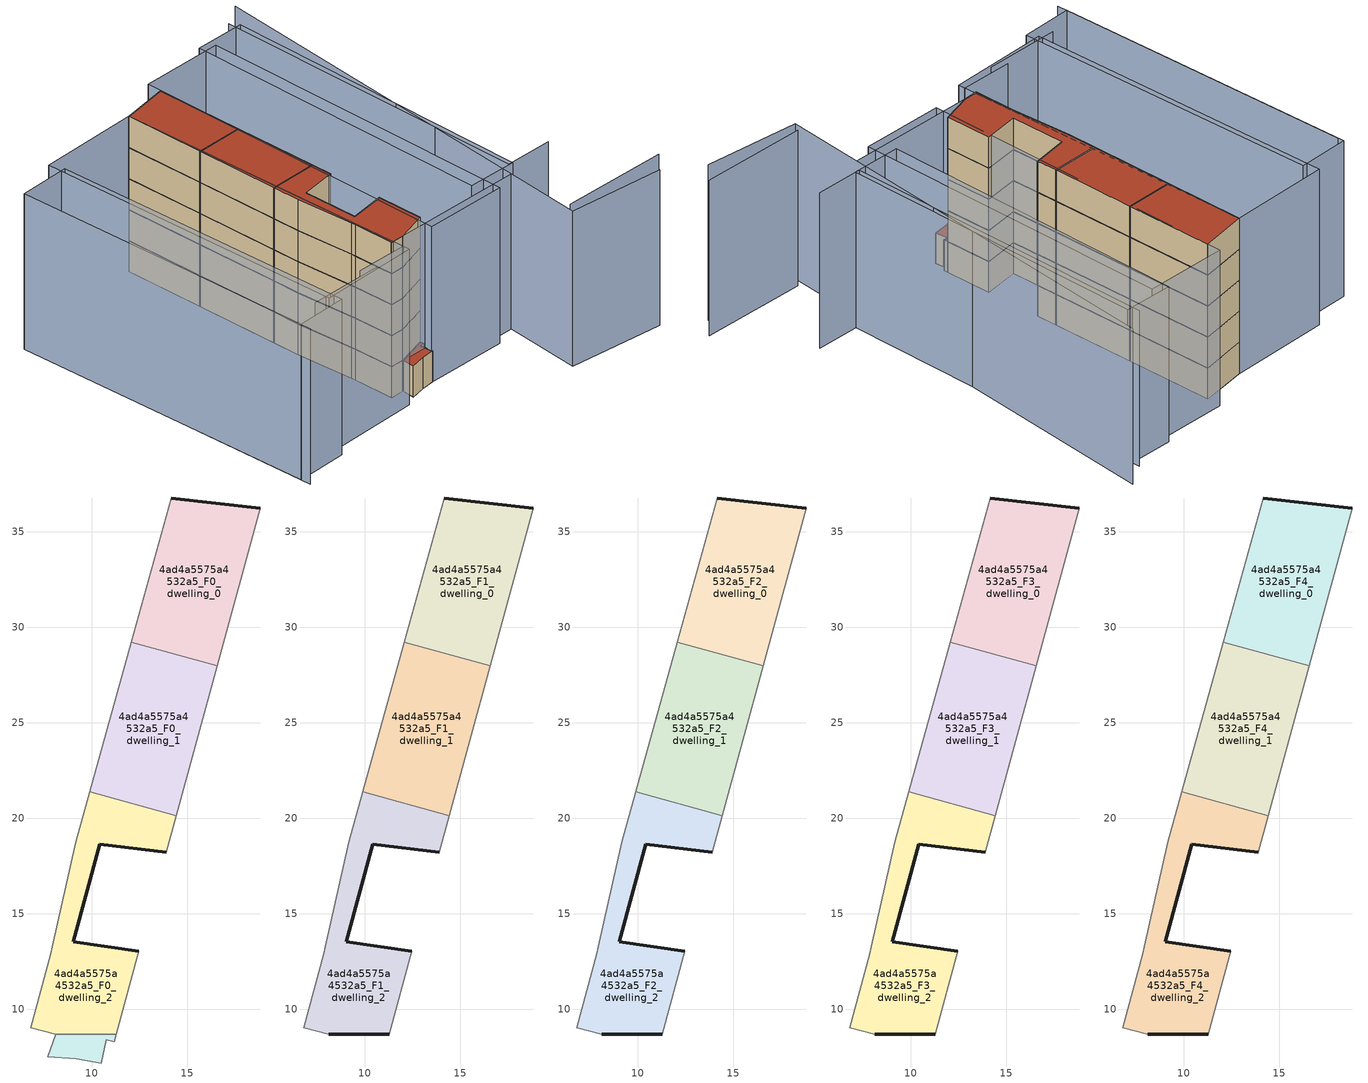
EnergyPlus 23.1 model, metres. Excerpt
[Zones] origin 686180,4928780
4ad4a5575a4532a5_F0_dwelling_0
 floor ground (EU_floor_Construction): 16.56,28 18.82,36.24 14.17,36.77 12.07,29.22 z0
 wall outside (EU_wall_Construction): 14.17,36.77 18.82,36.24 z0:3
 wall adiabatic (EU_wall_Construction): 12.07,29.22 14.17,36.77 / 18.82,36.24 16.56,28 z0:3
 wall to 4ad4a5575a4532a5_F0_dwelling_1 (EU_wall_Construction): 16.56,28 12.07,29.22 z0:3
4ad4a5575a4532a5_F0_dwelling_1
 floor ground (EU_floor_Construction): 14.42,20.14 16.56,28 12.07,29.22 9.89,21.38 z0
 wall adiabatic (EU_wall_Construction): 9.89,21.38 12.07,29.22 / 16.56,28 14.42,20.14 z0:3
 wall to 4ad4a5575a4532a5_F0_dwelling_2 (EU_wall_Construction): 14.42,20.14 9.89,21.38 z0:3
4ad4a5575a4532a5_F0_dwelling_2
 floor ground (EU_floor_Construction): 11.28,8.69 12.47,13.04 9.02,13.55 10.41,18.64 13.89,18.21 14.42,20.14 9.89,21.38 9.16,18.74 7.93,13.27 7.85,12.91 6.81,9.04 8.11,8.69 z0
 wall outside (EU_wall_Construction): 13.89,18.21 10.41,18.64 9.02,13.55 12.47,13.04 z0:3
 wall adiabatic (EU_wall_Construction): 12.47,13.04 11.28,8.69 / 8.11,8.69 6.81,9.04 7.85,12.91 7.93,13.27 9.16,18.74 9.89,21.38 / 14.42,20.14 13.89,18.21 z0:3
 wall to 4ad4a5575a4532a5_F0_dwelling_3 (EU_wall_Construction): 11.28,8.69 8.11,8.69 z0:3
4ad4a5575a4532a5_F0_dwelling_3
 floor ground (EU_floor_Construction): 10.5,7.19 10.75,8.41 11.17,8.29 11.28,8.69 8.11,8.69 7.7,7.53 9.18,7.4 z0
 wall adiabatic (EU_wall_Construction): 11.28,8.69 11.17,8.29 10.75,8.41 10.5,7.19 9.18,7.4 7.7,7.53 8.11,8.69 z0:3
 roof outside (EU_roof_Construction): 11.28,8.69 11.17,8.29 10.75,8.41 10.5,7.19 9.18,7.4 7.7,7.53 8.11,8.69 z3
4ad4a5575a4532a5_F1_dwelling_0
 floor to 4ad4a5575a4532a5_F0_dwelling_0 (EU_floor_Construction): 16.56,28 18.82,36.24 14.17,36.77 12.07,29.22 z3
 wall outside (EU_wall_Construction): 14.17,36.77 18.82,36.24 z3:6
 wall adiabatic (EU_wall_Construction): 12.07,29.22 14.17,36.77 / 18.82,36.24 16.56,28 z3:6
 wall to 4ad4a5575a4532a5_F1_dwelling_1 (EU_wall_Construction): 16.56,28 12.07,29.22 z3:6
4ad4a5575a4532a5_F1_dwelling_1
 floor to 4ad4a5575a4532a5_F0_dwelling_1 (EU_floor_Construction): 14.42,20.14 16.56,28 12.07,29.22 9.89,21.38 z3
 wall adiabatic (EU_wall_Construction): 9.89,21.38 12.07,29.22 / 16.56,28 14.42,20.14 z3:6
 wall to 4ad4a5575a4532a5_F1_dwelling_2 (EU_wall_Construction): 14.42,20.14 9.89,21.38 z3:6
4ad4a5575a4532a5_F1_dwelling_2
 floor to 4ad4a5575a4532a5_F0_dwelling_2 (EU_floor_Construction): 11.28,8.69 12.47,13.04 9.02,13.55 10.4,18.64 13.89,18.21 14.42,20.14 9.89,21.38 9.16,18.74 7.93,13.27 7.85,12.91 6.81,9.04 8.11,8.69 z3
 wall outside (EU_wall_Construction): 11.28,8.69 8.11,8.69 / 13.89,18.21 10.41,18.64 9.02,13.55 12.47,13.04 z3:6
 wall adiabatic (EU_wall_Construction): 12.47,13.04 11.28,8.69 / 8.11,8.69 6.81,9.04 7.85,12.91 7.93,13.27 9.16,18.74 9.89,21.38 / 14.42,20.14 13.89,18.21 z3:6
4ad4a5575a4532a5_F2_dwelling_0
 floor to 4ad4a5575a4532a5_F1_dwelling_0 (EU_floor_Construction): 16.56,28 18.82,36.24 14.17,36.77 12.07,29.22 z6
 wall outside (EU_wall_Construction): 14.17,36.77 18.82,36.24 z6:9
 wall adiabatic (EU_wall_Construction): 12.07,29.22 14.17,36.77 / 18.82,36.24 16.56,28 z6:9
 wall to 4ad4a5575a4532a5_F2_dwelling_1 (EU_wall_Construction): 16.56,28 12.07,29.22 z6:9
4ad4a5575a4532a5_F2_dwelling_1
 floor to 4ad4a5575a4532a5_F1_dwelling_1 (EU_floor_Construction): 14.42,20.14 16.56,28 12.07,29.22 9.89,21.38 z6
 wall adiabatic (EU_wall_Construction): 9.89,21.38 12.07,29.22 / 16.56,28 14.42,20.14 z6:9
 wall to 4ad4a5575a4532a5_F2_dwelling_2 (EU_wall_Construction): 14.42,20.14 9.89,21.38 z6:9
4ad4a5575a4532a5_F2_dwelling_2
 floor to 4ad4a5575a4532a5_F1_dwelling_2 (EU_floor_Construction): 11.28,8.69 12.47,13.04 9.02,13.55 10.4,18.64 13.89,18.21 14.42,20.14 9.89,21.38 9.16,18.74 7.93,13.27 7.85,12.91 6.81,9.04 8.11,8.69 z6
 wall outside (EU_wall_Construction): 11.28,8.69 8.11,8.69 / 13.89,18.21 10.41,18.64 9.02,13.55 12.47,13.04 z6:9
 wall adiabatic (EU_wall_Construction): 12.47,13.04 11.28,8.69 / 8.11,8.69 6.81,9.04 7.85,12.91 7.93,13.27 9.16,18.74 9.89,21.38 / 14.42,20.14 13.89,18.21 z6:9
4ad4a5575a4532a5_F3_dwelling_0
 floor to 4ad4a5575a4532a5_F2_dwelling_0 (EU_floor_Construction): 16.56,28 18.82,36.24 14.17,36.77 12.07,29.22 z9
 wall outside (EU_wall_Construction): 14.17,36.77 18.82,36.24 z9:12
 wall adiabatic (EU_wall_Construction): 12.07,29.22 14.17,36.77 / 18.82,36.24 16.56,28 z9:12
 wall to 4ad4a5575a4532a5_F3_dwelling_1 (EU_wall_Construction): 16.56,28 12.07,29.22 z9:12
4ad4a5575a4532a5_F3_dwelling_1
 floor to 4ad4a5575a4532a5_F2_dwelling_1 (EU_floor_Construction): 14.42,20.14 16.56,28 12.07,29.22 9.89,21.38 z9
 wall adiabatic (EU_wall_Construction): 9.89,21.38 12.07,29.22 / 16.56,28 14.42,20.14 z9:12
 wall to 4ad4a5575a4532a5_F3_dwelling_2 (EU_wall_Construction): 14.42,20.14 9.89,21.38 z9:12
4ad4a5575a4532a5_F3_dwelling_2
 floor to 4ad4a5575a4532a5_F2_dwelling_2 (EU_floor_Construction): 11.28,8.69 12.47,13.04 9.02,13.55 10.4,18.64 13.89,18.21 14.42,20.14 9.89,21.38 9.16,18.74 7.93,13.27 7.85,12.91 6.81,9.04 8.11,8.69 z9
 wall outside (EU_wall_Construction): 11.28,8.69 8.11,8.69 / 13.89,18.21 10.41,18.64 9.02,13.55 12.47,13.04 z9:12
 wall adiabatic (EU_wall_Construction): 12.47,13.04 11.28,8.69 / 8.11,8.69 6.81,9.04 7.85,12.91 7.93,13.27 9.16,18.74 9.89,21.38 / 14.42,20.14 13.89,18.21 z9:12
4ad4a5575a4532a5_F4_dwelling_0
 floor to 4ad4a5575a4532a5_F3_dwelling_0 (EU_floor_Construction): 16.56,28 18.82,36.24 14.17,36.77 12.07,29.22 z12
 wall outside (EU_wall_Construction): 14.17,36.77 18.82,36.24 z12:15
 wall adiabatic (EU_wall_Construction): 12.07,29.22 14.17,36.77 / 18.82,36.24 16.56,28 z12:15
 wall to 4ad4a5575a4532a5_F4_dwelling_1 (EU_wall_Construction): 16.56,28 12.07,29.22 z12:15
 roof outside (EU_roof_Construction): 18.82,36.24 16.56,28 12.07,29.22 14.17,36.77 z15
4ad4a5575a4532a5_F4_dwelling_1
 floor to 4ad4a5575a4532a5_F3_dwelling_1 (EU_floor_Construction): 14.42,20.14 16.56,28 12.07,29.22 9.89,21.38 z12
 wall adiabatic (EU_wall_Construction): 9.89,21.38 12.07,29.22 / 16.56,28 14.42,20.14 z12:15
 wall to 4ad4a5575a4532a5_F4_dwelling_2 (EU_wall_Construction): 14.42,20.14 9.89,21.38 z12:15
 roof outside (EU_roof_Construction): 16.56,28 14.42,20.14 9.89,21.38 12.07,29.22 z15
4ad4a5575a4532a5_F4_dwelling_2
 floor to 4ad4a5575a4532a5_F3_dwelling_2 (EU_floor_Construction): 11.28,8.69 12.47,13.04 9.02,13.55 10.4,18.64 13.89,18.21 14.42,20.14 9.89,21.38 9.16,18.74 7.93,13.27 7.85,12.91 6.81,9.04 8.11,8.69 z12
 wall outside (EU_wall_Construction): 11.28,8.69 8.11,8.69 / 13.89,18.21 10.41,18.64 9.02,13.55 12.47,13.04 z12:15
 wall adiabatic (EU_wall_Construction): 12.47,13.04 11.28,8.69 / 8.11,8.69 6.81,9.04 7.85,12.91 7.93,13.27 9.16,18.74 9.89,21.38 / 14.42,20.14 13.89,18.21 z12:15
 roof outside (EU_roof_Construction): 14.42,20.14 13.89,18.21 10.41,18.64 9.02,13.55 12.47,13.04 11.28,8.69 8.11,8.69 6.81,9.04 7.85,12.91 7.93,13.27 9.16,18.74 9.89,21.38 z15
shading: 18.59,-1.3 28.54,-4.31 / 6.81,9.07 20.44,5.1 / 1.86,9.42 6.72,7.96 / -4.1,10.49 2.92,8.43 / 26.51,-5.42 17.73,-1.95 / 17.73,-1.95 33,36.58 / 26.18,4.58 21.68,5.89 / 21.68,5.89 30.36,35.82 / -0.28,38.44 -7.79,9.07 / 30.64,34.95 22.06,5.74 / 22.06,5.74 17.42,7.1 / 17.42,7.1 26,36.31 / 26,36.31 30.64,34.95 / 10.41,7.22 19.2,37.54 / 19.2,37.54 26.96,35.29 / 26.96,35.29 18.17,4.96 / 18.17,4.96 10.41,7.22 / -2.98,9.78 4.63,39.24 / 4.63,39.24 14.16,36.77 / 14.16,36.77 6.55,7.32 / 6.55,7.32 -2.98,9.78 / -7.54,10.03 -0.14,39.04 / -0.14,39.04 4.73,37.8 / 4.73,37.8 -2.67,8.79 / -2.67,8.79 -7.54,10.03 z0:15
[Building]
EU S2 Campaign: North Axis=0; Terrain=City; Solar Distribution=FullExterior
[Site:Location]
Bologna: Latitude=44.5; Longitude=11.25; Time Zone=1; Elevation=37
[SizingPeriod:WeatherFileDays]
AnnualSizingPeriod: Begin Month=1; Begin Day of Month=1; End Month=12; End Day of Month=31; Day of Week for Start Day=Monday; Use Weather File Daylight Saving Period=No; Use Weather File Rain and Snow Indicators=No
[MATERIAL]
EU_InternalMass_Material: Roughness=MediumRough; Thickness=0.1; Conductivity=1; Density=1800; Specific Heat=900; Thermal Absorptance=0.9; Solar Absorptance=0.7; Visible Absorptance=0.7
[MATERIAL:NOMASS] Roughness=MediumRough; Thermal Absorptance=0.9; Solar Absorptance=0.7; Visible Absorptance=0.7
Name | Thermal Resistance
EU_wall_NoMass | 0.905828
EU_roof_NoMass | 0.37593
EU_floor_NoMass | 0.67114
[CONSTRUCTION]
EU_wall_Construction: EU_wall_NoMass
EU_roof_Construction: EU_roof_NoMass
EU_floor_Construction: EU_floor_NoMass
EU_InternalMass_Construction: EU_InternalMass_Material
[ZONE] Type=1; Multiplier=1; Ceiling Height=autocalculate; Floor Area=autocalculate; Part of Total Floor Area=Yes
Name | Volume
4ad4a5575a4532a5_F0_dwelling_0 | 114.12
4ad4a5575a4532a5_F1_dwelling_0; 4ad4a5575a4532a5_F2_dwelling_0; 4ad4a5575a4532a5_F3_dwelling_0; 4ad4a5575a4532a5_F4_dwelling_0 | 114.122
4ad4a5575a4532a5_F0_dwelling_1; 4ad4a5575a4532a5_F1_dwelling_1; 4ad4a5575a4532a5_F2_dwelling_1; 4ad4a5575a4532a5_F3_dwelling_1; 4ad4a5575a4532a5_F4_dwelling_1 | 114.136
4ad4a5575a4532a5_F0_dwelling_2 | 114.133
4ad4a5575a4532a5_F1_dwelling_2; 4ad4a5575a4532a5_F2_dwelling_2; 4ad4a5575a4532a5_F3_dwelling_2; 4ad4a5575a4532a5_F4_dwelling_2 | 114.134
4ad4a5575a4532a5_F0_dwelling_3 | 11.458
[INTERNALMASS] Construction=EU_InternalMass_Construction
Name | Zone or ZoneList | Surface Area
4ad4a5575a4532a5_F0_dwelling_0_EU_InternalMass | 4ad4a5575a4532a5_F0_dwelling_0 | 38.0421
4ad4a5575a4532a5_F0_dwelling_1_EU_InternalMass | 4ad4a5575a4532a5_F0_dwelling_1 | 38.0421
4ad4a5575a4532a5_F0_dwelling_2_EU_InternalMass | 4ad4a5575a4532a5_F0_dwelling_2 | 38.0421
4ad4a5575a4532a5_F0_dwelling_3_EU_InternalMass | 4ad4a5575a4532a5_F0_dwelling_3 | 3.81882
4ad4a5575a4532a5_F1_dwelling_0_EU_InternalMass | 4ad4a5575a4532a5_F1_dwelling_0 | 39.315
4ad4a5575a4532a5_F1_dwelling_1_EU_InternalMass | 4ad4a5575a4532a5_F1_dwelling_1 | 39.315
4ad4a5575a4532a5_F1_dwelling_2_EU_InternalMass | 4ad4a5575a4532a5_F1_dwelling_2 | 39.315
4ad4a5575a4532a5_F2_dwelling_0_EU_InternalMass | 4ad4a5575a4532a5_F2_dwelling_0 | 39.315
4ad4a5575a4532a5_F2_dwelling_1_EU_InternalMass | 4ad4a5575a4532a5_F2_dwelling_1 | 39.315
4ad4a5575a4532a5_F2_dwelling_2_EU_InternalMass | 4ad4a5575a4532a5_F2_dwelling_2 | 39.315
4ad4a5575a4532a5_F3_dwelling_0_EU_InternalMass | 4ad4a5575a4532a5_F3_dwelling_0 | 39.315
4ad4a5575a4532a5_F3_dwelling_1_EU_InternalMass | 4ad4a5575a4532a5_F3_dwelling_1 | 39.315
4ad4a5575a4532a5_F3_dwelling_2_EU_InternalMass | 4ad4a5575a4532a5_F3_dwelling_2 | 39.315
4ad4a5575a4532a5_F4_dwelling_0_EU_InternalMass | 4ad4a5575a4532a5_F4_dwelling_0 | 39.315
4ad4a5575a4532a5_F4_dwelling_1_EU_InternalMass | 4ad4a5575a4532a5_F4_dwelling_1 | 39.315
4ad4a5575a4532a5_F4_dwelling_2_EU_InternalMass | 4ad4a5575a4532a5_F4_dwelling_2 | 39.315
[OTHEREQUIPMENT] Fuel Type=Electricity; Design Level Calculation Method=Watts/Area; Power per Zone Floor Area=1; Fraction Latent=0; Fraction Radiant=0; Fraction Lost=0; Carbon Dioxide Generation Rate=0; EndUse Subcategory=EU_Step8_InternalGains
Name | Zone or ZoneList or Space or SpaceList | Schedule
EU_Step8_InternalGain_4ad4a5575a4532a5_F0_dwelling_0_f000 | 4ad4a5575a4532a5_F0_dwelling_0 | EU_Step8_GainSchedule_4ad4a5575a4532a5_F0_dwelling_0_f000
EU_Step8_InternalGain_4ad4a5575a4532a5_F0_dwelling_1_f000 | 4ad4a5575a4532a5_F0_dwelling_1 | EU_Step8_GainSchedule_4ad4a5575a4532a5_F0_dwelling_1_f000
EU_Step8_InternalGain_4ad4a5575a4532a5_F0_dwelling_2_f000 | 4ad4a5575a4532a5_F0_dwelling_2 | EU_Step8_GainSchedule_4ad4a5575a4532a5_F0_dwelling_2_f000
EU_Step8_InternalGain_4ad4a5575a4532a5_F0_dwelling_3_f000 | 4ad4a5575a4532a5_F0_dwelling_3 | EU_Step8_GainSchedule_4ad4a5575a4532a5_F0_dwelling_3_f000
EU_Step8_InternalGain_4ad4a5575a4532a5_F1_dwelling_0_f000 | 4ad4a5575a4532a5_F1_dwelling_0 | EU_Step8_GainSchedule_4ad4a5575a4532a5_F1_dwelling_0_f000
EU_Step8_InternalGain_4ad4a5575a4532a5_F1_dwelling_1_f000 | 4ad4a5575a4532a5_F1_dwelling_1 | EU_Step8_GainSchedule_4ad4a5575a4532a5_F1_dwelling_1_f000
EU_Step8_InternalGain_4ad4a5575a4532a5_F1_dwelling_2_f000 | 4ad4a5575a4532a5_F1_dwelling_2 | EU_Step8_GainSchedule_4ad4a5575a4532a5_F1_dwelling_2_f000
EU_Step8_InternalGain_4ad4a5575a4532a5_F2_dwelling_0_f000 | 4ad4a5575a4532a5_F2_dwelling_0 | EU_Step8_GainSchedule_4ad4a5575a4532a5_F2_dwelling_0_f000
EU_Step8_InternalGain_4ad4a5575a4532a5_F2_dwelling_1_f000 | 4ad4a5575a4532a5_F2_dwelling_1 | EU_Step8_GainSchedule_4ad4a5575a4532a5_F2_dwelling_1_f000
EU_Step8_InternalGain_4ad4a5575a4532a5_F2_dwelling_2_f000 | 4ad4a5575a4532a5_F2_dwelling_2 | EU_Step8_GainSchedule_4ad4a5575a4532a5_F2_dwelling_2_f000
EU_Step8_InternalGain_4ad4a5575a4532a5_F3_dwelling_0_f000 | 4ad4a5575a4532a5_F3_dwelling_0 | EU_Step8_GainSchedule_4ad4a5575a4532a5_F3_dwelling_0_f000
EU_Step8_InternalGain_4ad4a5575a4532a5_F3_dwelling_1_f000 | 4ad4a5575a4532a5_F3_dwelling_1 | EU_Step8_GainSchedule_4ad4a5575a4532a5_F3_dwelling_1_f000
EU_Step8_InternalGain_4ad4a5575a4532a5_F3_dwelling_2_f000 | 4ad4a5575a4532a5_F3_dwelling_2 | EU_Step8_GainSchedule_4ad4a5575a4532a5_F3_dwelling_2_f000
EU_Step8_InternalGain_4ad4a5575a4532a5_F4_dwelling_0_f000 | 4ad4a5575a4532a5_F4_dwelling_0 | EU_Step8_GainSchedule_4ad4a5575a4532a5_F4_dwelling_0_f000
EU_Step8_InternalGain_4ad4a5575a4532a5_F4_dwelling_1_f000 | 4ad4a5575a4532a5_F4_dwelling_1 | EU_Step8_GainSchedule_4ad4a5575a4532a5_F4_dwelling_1_f000
EU_Step8_InternalGain_4ad4a5575a4532a5_F4_dwelling_2_f000 | 4ad4a5575a4532a5_F4_dwelling_2 | EU_Step8_GainSchedule_4ad4a5575a4532a5_F4_dwelling_2_f000
[ZONEVENTILATION:DESIGNFLOWRATE] Schedule=EU_AlwaysOn; Design Flow Rate Calculation Method=AirChanges/Hour; Air Changes per Hour=0.73129; Ventilation Type=Natural; Fan Pressure Rise=0; Fan Total Efficiency=1; Constant Term Coefficient=1; Temperature Term Coefficient=0; Velocity Term Coefficient=0; Velocity Squared Term Coefficient=0; Minimum Indoor Temperature=-100; Maximum Indoor Temperature=100; Delta Temperature=-100; Minimum Outdoor Temperature=-100; Maximum Outdoor Temperature=100; Maximum Wind Speed=40
Name | Zone or ZoneList or Space or SpaceList
EU_ConstantAir_4ad4a5575a4532a5_F0_dwelling_0 | 4ad4a5575a4532a5_F0_dwelling_0
EU_ConstantAir_4ad4a5575a4532a5_F0_dwelling_1 | 4ad4a5575a4532a5_F0_dwelling_1
EU_ConstantAir_4ad4a5575a4532a5_F0_dwelling_2 | 4ad4a5575a4532a5_F0_dwelling_2
EU_ConstantAir_4ad4a5575a4532a5_F0_dwelling_3 | 4ad4a5575a4532a5_F0_dwelling_3
EU_ConstantAir_4ad4a5575a4532a5_F1_dwelling_0 | 4ad4a5575a4532a5_F1_dwelling_0
EU_ConstantAir_4ad4a5575a4532a5_F1_dwelling_1 | 4ad4a5575a4532a5_F1_dwelling_1
EU_ConstantAir_4ad4a5575a4532a5_F1_dwelling_2 | 4ad4a5575a4532a5_F1_dwelling_2
EU_ConstantAir_4ad4a5575a4532a5_F2_dwelling_0 | 4ad4a5575a4532a5_F2_dwelling_0
EU_ConstantAir_4ad4a5575a4532a5_F2_dwelling_1 | 4ad4a5575a4532a5_F2_dwelling_1
EU_ConstantAir_4ad4a5575a4532a5_F2_dwelling_2 | 4ad4a5575a4532a5_F2_dwelling_2
EU_ConstantAir_4ad4a5575a4532a5_F3_dwelling_0 | 4ad4a5575a4532a5_F3_dwelling_0
EU_ConstantAir_4ad4a5575a4532a5_F3_dwelling_1 | 4ad4a5575a4532a5_F3_dwelling_1
EU_ConstantAir_4ad4a5575a4532a5_F3_dwelling_2 | 4ad4a5575a4532a5_F3_dwelling_2
EU_ConstantAir_4ad4a5575a4532a5_F4_dwelling_0 | 4ad4a5575a4532a5_F4_dwelling_0
EU_ConstantAir_4ad4a5575a4532a5_F4_dwelling_1 | 4ad4a5575a4532a5_F4_dwelling_1
EU_ConstantAir_4ad4a5575a4532a5_F4_dwelling_2 | 4ad4a5575a4532a5_F4_dwelling_2
[HVACTEMPLATE:THERMOSTAT] Constant Heating Setpoint=20; Constant Cooling Setpoint=50
EU_HeatOnly_4ad4a5575a4532a5_F0_dwelling_0; EU_HeatOnly_4ad4a5575a4532a5_F0_dwelling_1; EU_HeatOnly_4ad4a5575a4532a5_F0_dwelling_2; EU_HeatOnly_4ad4a5575a4532a5_F0_dwelling_3; EU_HeatOnly_4ad4a5575a4532a5_F1_dwelling_0; EU_HeatOnly_4ad4a5575a4532a5_F1_dwelling_1; EU_HeatOnly_4ad4a5575a4532a5_F1_dwelling_2; EU_HeatOnly_4ad4a5575a4532a5_F2_dwelling_0; EU_HeatOnly_4ad4a5575a4532a5_F2_dwelling_1; EU_HeatOnly_4ad4a5575a4532a5_F2_dwelling_2; EU_HeatOnly_4ad4a5575a4532a5_F3_dwelling_0; EU_HeatOnly_4ad4a5575a4532a5_F3_dwelling_1; EU_HeatOnly_4ad4a5575a4532a5_F3_dwelling_2; EU_HeatOnly_4ad4a5575a4532a5_F4_dwelling_0; EU_HeatOnly_4ad4a5575a4532a5_F4_dwelling_1; EU_HeatOnly_4ad4a5575a4532a5_F4_dwelling_2
[HVACTEMPLATE:ZONE:IDEALLOADSAIRSYSTEM] System Availability Schedule=EU_AlwaysOn; Maximum Heating Supply Air Temperature=50; Minimum Cooling Supply Air Temperature=13; Maximum Heating Supply Air Humidity Ratio=0.0156; Minimum Cooling Supply Air Humidity Ratio=0.0077; Heating Limit=NoLimit; Cooling Limit=NoLimit; Heating Availability Schedule=EU_AlwaysOn; Cooling Availability Schedule=EU_CoolingOff; Dehumidification Control Type=ConstantSensibleHeatRatio; Cooling Sensible Heat Ratio=0.7; Dehumidification Setpoint=60; Humidification Control Type=None; Humidification Setpoint=30; Outdoor Air Method=None; Outdoor Air Flow Rate per Person=0.00944; Outdoor Air Flow Rate per Zone Floor Area=0; Outdoor Air Flow Rate per Zone=0; Demand Controlled Ventilation Type=None; Outdoor Air Economizer Type=NoEconomizer; Heat Recovery Type=None; Sensible Heat Recovery Effectiveness=0.7; Latent Heat Recovery Effectiveness=0.65
Name | Template Thermostat
4ad4a5575a4532a5_F0_dwelling_0 | EU_HeatOnly_4ad4a5575a4532a5_F0_dwelling_0
4ad4a5575a4532a5_F0_dwelling_1 | EU_HeatOnly_4ad4a5575a4532a5_F0_dwelling_1
4ad4a5575a4532a5_F0_dwelling_2 | EU_HeatOnly_4ad4a5575a4532a5_F0_dwelling_2
4ad4a5575a4532a5_F0_dwelling_3 | EU_HeatOnly_4ad4a5575a4532a5_F0_dwelling_3
4ad4a5575a4532a5_F1_dwelling_0 | EU_HeatOnly_4ad4a5575a4532a5_F1_dwelling_0
4ad4a5575a4532a5_F1_dwelling_1 | EU_HeatOnly_4ad4a5575a4532a5_F1_dwelling_1
4ad4a5575a4532a5_F1_dwelling_2 | EU_HeatOnly_4ad4a5575a4532a5_F1_dwelling_2
4ad4a5575a4532a5_F2_dwelling_0 | EU_HeatOnly_4ad4a5575a4532a5_F2_dwelling_0
4ad4a5575a4532a5_F2_dwelling_1 | EU_HeatOnly_4ad4a5575a4532a5_F2_dwelling_1
4ad4a5575a4532a5_F2_dwelling_2 | EU_HeatOnly_4ad4a5575a4532a5_F2_dwelling_2
4ad4a5575a4532a5_F3_dwelling_0 | EU_HeatOnly_4ad4a5575a4532a5_F3_dwelling_0
4ad4a5575a4532a5_F3_dwelling_1 | EU_HeatOnly_4ad4a5575a4532a5_F3_dwelling_1
4ad4a5575a4532a5_F3_dwelling_2 | EU_HeatOnly_4ad4a5575a4532a5_F3_dwelling_2
4ad4a5575a4532a5_F4_dwelling_0 | EU_HeatOnly_4ad4a5575a4532a5_F4_dwelling_0
4ad4a5575a4532a5_F4_dwelling_1 | EU_HeatOnly_4ad4a5575a4532a5_F4_dwelling_1
4ad4a5575a4532a5_F4_dwelling_2 | EU_HeatOnly_4ad4a5575a4532a5_F4_dwelling_2
[SIZING:ZONE] Zone Cooling Design Supply Air Temperature Input Method=SupplyAirTemperature; Zone Cooling Design Supply Air Temperature=13; Zone Heating Design Supply Air Temperature Input Method=SupplyAirTemperature; Zone Heating Design Supply Air Temperature=50; Zone Cooling Design Supply Air Humidity Ratio=0.008; Zone Heating Design Supply Air Humidity Ratio=0.008; Cooling Design Air Flow Method=DesignDay; Cooling Design Air Flow Rate=0; Cooling Minimum Air Flow per Zone Floor Area=0.000762; Cooling Minimum Air Flow=0; Cooling Minimum Air Flow Fraction=0.2; Heating Design Air Flow Method=DesignDay; Heating Design Air Flow Rate=0; Heating Maximum Air Flow per Zone Floor Area=0.002032; Heating Maximum Air Flow=0.141576; Heating Maximum Air Flow Fraction=0.3; Account for Dedicated Outdoor Air System=No; Dedicated Outdoor Air System Control Strategy=NeutralSupplyAir; Dedicated Outdoor Air Low Setpoint Temperature for Design=autosize; Dedicated Outdoor Air High Setpoint Temperature for Design=autosize; Zone Load Sizing Method=Sensible Load Only No Latent Load; Zone Latent Cooling Design Supply Air Humidity Ratio Input Method=HumidityRatioDifference; Zone Cooling Design Supply Air Humidity Ratio Difference=0.005; Zone Latent Heating Design Supply Air Humidity Ratio Input Method=HumidityRatioDifference; Zone Humidification Design Supply Air Humidity Ratio Difference=0.005
4ad4a5575a4532a5_F0_dwelling_0; 4ad4a5575a4532a5_F0_dwelling_1; 4ad4a5575a4532a5_F0_dwelling_2; 4ad4a5575a4532a5_F0_dwelling_3; 4ad4a5575a4532a5_F1_dwelling_0; 4ad4a5575a4532a5_F1_dwelling_1; 4ad4a5575a4532a5_F1_dwelling_2; 4ad4a5575a4532a5_F2_dwelling_0; 4ad4a5575a4532a5_F2_dwelling_1; 4ad4a5575a4532a5_F2_dwelling_2; 4ad4a5575a4532a5_F3_dwelling_0; 4ad4a5575a4532a5_F3_dwelling_1; 4ad4a5575a4532a5_F3_dwelling_2; 4ad4a5575a4532a5_F4_dwelling_0; 4ad4a5575a4532a5_F4_dwelling_1; 4ad4a5575a4532a5_F4_dwelling_2
[SCHEDULE:CONSTANT]
Name | Hourly Value
EU_AlwaysOn | 1
EU_CoolingOff | 0
[SCHEDULE:FILE] Column Number=1; Rows to Skip at Top=0; Number of Hours of Data=8760; Column Separator=Comma; Interpolate to Timestep=No; Minutes per Item=60; Adjust Schedule for Daylight Savings=Yes
Name | File
EU_Step8_GainSchedule_4ad4a5575a4532a5_F0_dwelling_0_f000 | ../../schedules/4ad4a5575a4532a5/4ad4a5575a4532a5_F0_dwelling_0_f000_gain.csv
EU_Step8_GainSchedule_4ad4a5575a4532a5_F0_dwelling_1_f000 | ../../schedules/4ad4a5575a4532a5/4ad4a5575a4532a5_F0_dwelling_1_f000_gain.csv
EU_Step8_GainSchedule_4ad4a5575a4532a5_F0_dwelling_2_f000 | ../../schedules/4ad4a5575a4532a5/4ad4a5575a4532a5_F0_dwelling_2_f000_gain.csv
EU_Step8_GainSchedule_4ad4a5575a4532a5_F0_dwelling_3_f000 | ../../schedules/4ad4a5575a4532a5/4ad4a5575a4532a5_F0_dwelling_3_f000_gain.csv
EU_Step8_GainSchedule_4ad4a5575a4532a5_F1_dwelling_0_f000 | ../../schedules/4ad4a5575a4532a5/4ad4a5575a4532a5_F1_dwelling_0_f000_gain.csv
EU_Step8_GainSchedule_4ad4a5575a4532a5_F1_dwelling_1_f000 | ../../schedules/4ad4a5575a4532a5/4ad4a5575a4532a5_F1_dwelling_1_f000_gain.csv
EU_Step8_GainSchedule_4ad4a5575a4532a5_F1_dwelling_2_f000 | ../../schedules/4ad4a5575a4532a5/4ad4a5575a4532a5_F1_dwelling_2_f000_gain.csv
EU_Step8_GainSchedule_4ad4a5575a4532a5_F2_dwelling_0_f000 | ../../schedules/4ad4a5575a4532a5/4ad4a5575a4532a5_F2_dwelling_0_f000_gain.csv
EU_Step8_GainSchedule_4ad4a5575a4532a5_F2_dwelling_1_f000 | ../../schedules/4ad4a5575a4532a5/4ad4a5575a4532a5_F2_dwelling_1_f000_gain.csv
EU_Step8_GainSchedule_4ad4a5575a4532a5_F2_dwelling_2_f000 | ../../schedules/4ad4a5575a4532a5/4ad4a5575a4532a5_F2_dwelling_2_f000_gain.csv
EU_Step8_GainSchedule_4ad4a5575a4532a5_F3_dwelling_0_f000 | ../../schedules/4ad4a5575a4532a5/4ad4a5575a4532a5_F3_dwelling_0_f000_gain.csv
EU_Step8_GainSchedule_4ad4a5575a4532a5_F3_dwelling_1_f000 | ../../schedules/4ad4a5575a4532a5/4ad4a5575a4532a5_F3_dwelling_1_f000_gain.csv
EU_Step8_GainSchedule_4ad4a5575a4532a5_F3_dwelling_2_f000 | ../../schedules/4ad4a5575a4532a5/4ad4a5575a4532a5_F3_dwelling_2_f000_gain.csv
EU_Step8_GainSchedule_4ad4a5575a4532a5_F4_dwelling_0_f000 | ../../schedules/4ad4a5575a4532a5/4ad4a5575a4532a5_F4_dwelling_0_f000_gain.csv
EU_Step8_GainSchedule_4ad4a5575a4532a5_F4_dwelling_1_f000 | ../../schedules/4ad4a5575a4532a5/4ad4a5575a4532a5_F4_dwelling_1_f000_gain.csv
EU_Step8_GainSchedule_4ad4a5575a4532a5_F4_dwelling_2_f000 | ../../schedules/4ad4a5575a4532a5/4ad4a5575a4532a5_F4_dwelling_2_f000_gain.csv
